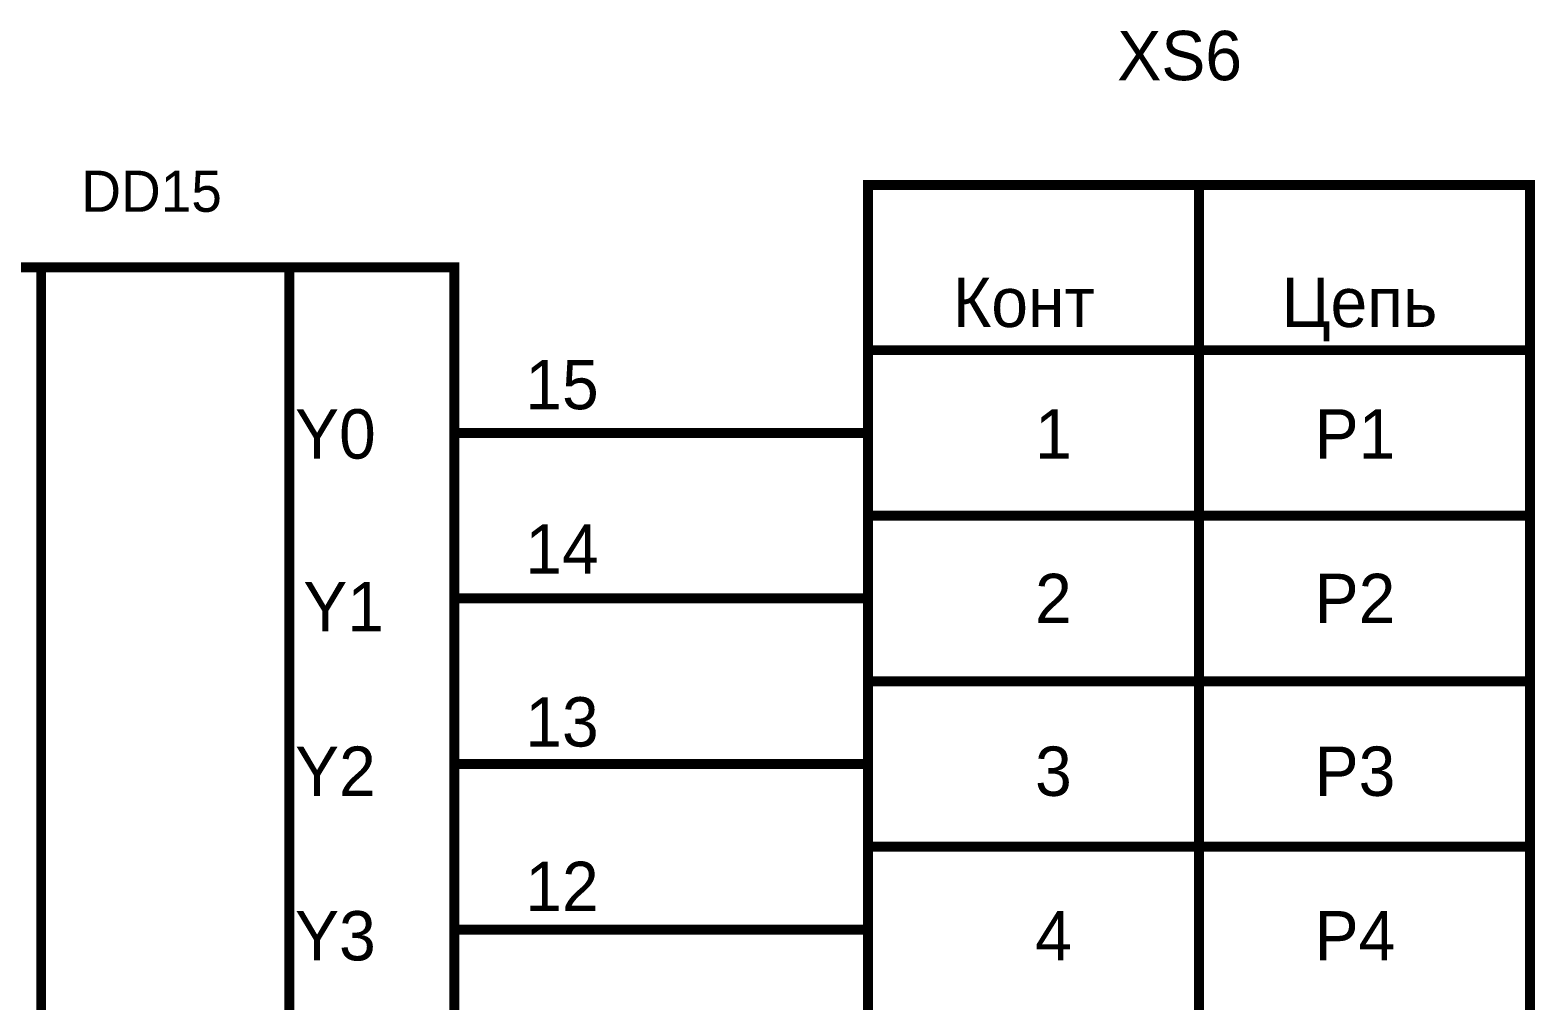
# Model space of a CAD drawing. Header units: millimetres. Extents: x 0 to 841, y 0 to 594.
# Drawn here: x 444.67 to 490.14, y 327.84 to 357.17 of the extents above; entities that cross this region are included whole.
import ezdxf

# ---------------------------------------------------------------- set-up
doc = ezdxf.new("R2010")
doc.units = ezdxf.units.MM
doc.layers.add('Sheet', color=255, linetype='Continuous')

msp = doc.modelspace()

# ---------------------------------------------------------------- linework, layer by layer
at = {"layer": 'Sheet', "const_width": 0.3}
for points in [[(469.988, 352.486), (489.988, 352.486), (489.988, 307.485), (469.988, 307.485), (469.988, 352.486)], [(440.003, 350), (457.488, 350), (457.488, 309.986), (440.003, 309.986), (440.003, 350)]]:
    msp.add_lwpolyline(points, close=True, dxfattribs=at)
for points in [[(479.988, 352.486), (479.988, 307.485)], [(445.003, 350), (445.003, 309.986)], [(452.503, 350), (452.503, 309.986)], [(469.988, 347.499), (489.988, 347.499)], [(457.488, 344.998), (459.988, 344.998)], [(459.988, 344.998), (467.488, 344.998), (467.488, 344.998)], [(469.988, 344.998), (467.488, 344.998)], [(469.988, 342.498), (489.988, 342.498)], [(457.488, 339.997), (459.988, 339.997)], [(459.988, 339.997), (467.488, 339.997), (467.488, 339.997)], [(469.988, 339.997), (467.488, 339.997)], [(469.988, 337.496), (489.988, 337.496)], [(457.488, 334.995), (459.988, 334.995)], [(459.988, 334.995), (467.488, 334.995), (467.488, 334.995)], [(469.988, 334.995), (467.488, 334.995)], [(469.988, 332.494), (489.988, 332.494)], [(457.488, 329.993), (459.988, 329.993)], [(459.988, 329.993), (467.488, 329.993), (467.488, 329.993)], [(469.988, 329.993), (467.488, 329.993)]]:
    msp.add_lwpolyline(points, dxfattribs=at)

# ---------------------------------------------------------------- texts
at = {"layer": 'Sheet'}
for s, height, p in [('XS6', 1.4912, (477.519, 355.654)), ('DD15', 1.2427, (446.214, 351.678)), ('Конт', 1.4912, (472.55, 348.198)), ('Цепь', 1.4912, (482.488, 348.198)), ('15', 1.4912, (459.631, 345.713)), ('Y0', 1.4912, (452.674, 344.222)), ('1', 1.491, (475.035, 344.222)), ('Р1', 1.4912, (483.482, 344.222)), ('14', 1.4912, (459.631, 340.742)), ('2', 1.491, (475.035, 339.251)), ('Р2', 1.4912, (483.482, 339.251)), ('Y1', 1.4912, (452.923, 339.003)), ('13', 1.4912, (459.631, 335.523)), ('Y2', 1.4912, (452.674, 334.032)), ('3', 1.491, (475.035, 334.032)), ('Р3', 1.4912, (483.482, 334.032)), ('12', 1.4912, (459.631, 330.552)), ('Y3', 1.4912, (452.674, 329.061)), ('4', 1.491, (475.035, 329.061)), ('Р4', 1.4912, (483.482, 329.061))]:
    msp.add_text(s, height=height, dxfattribs=at).set_placement(p)

doc.saveas('drawing.dxf')
